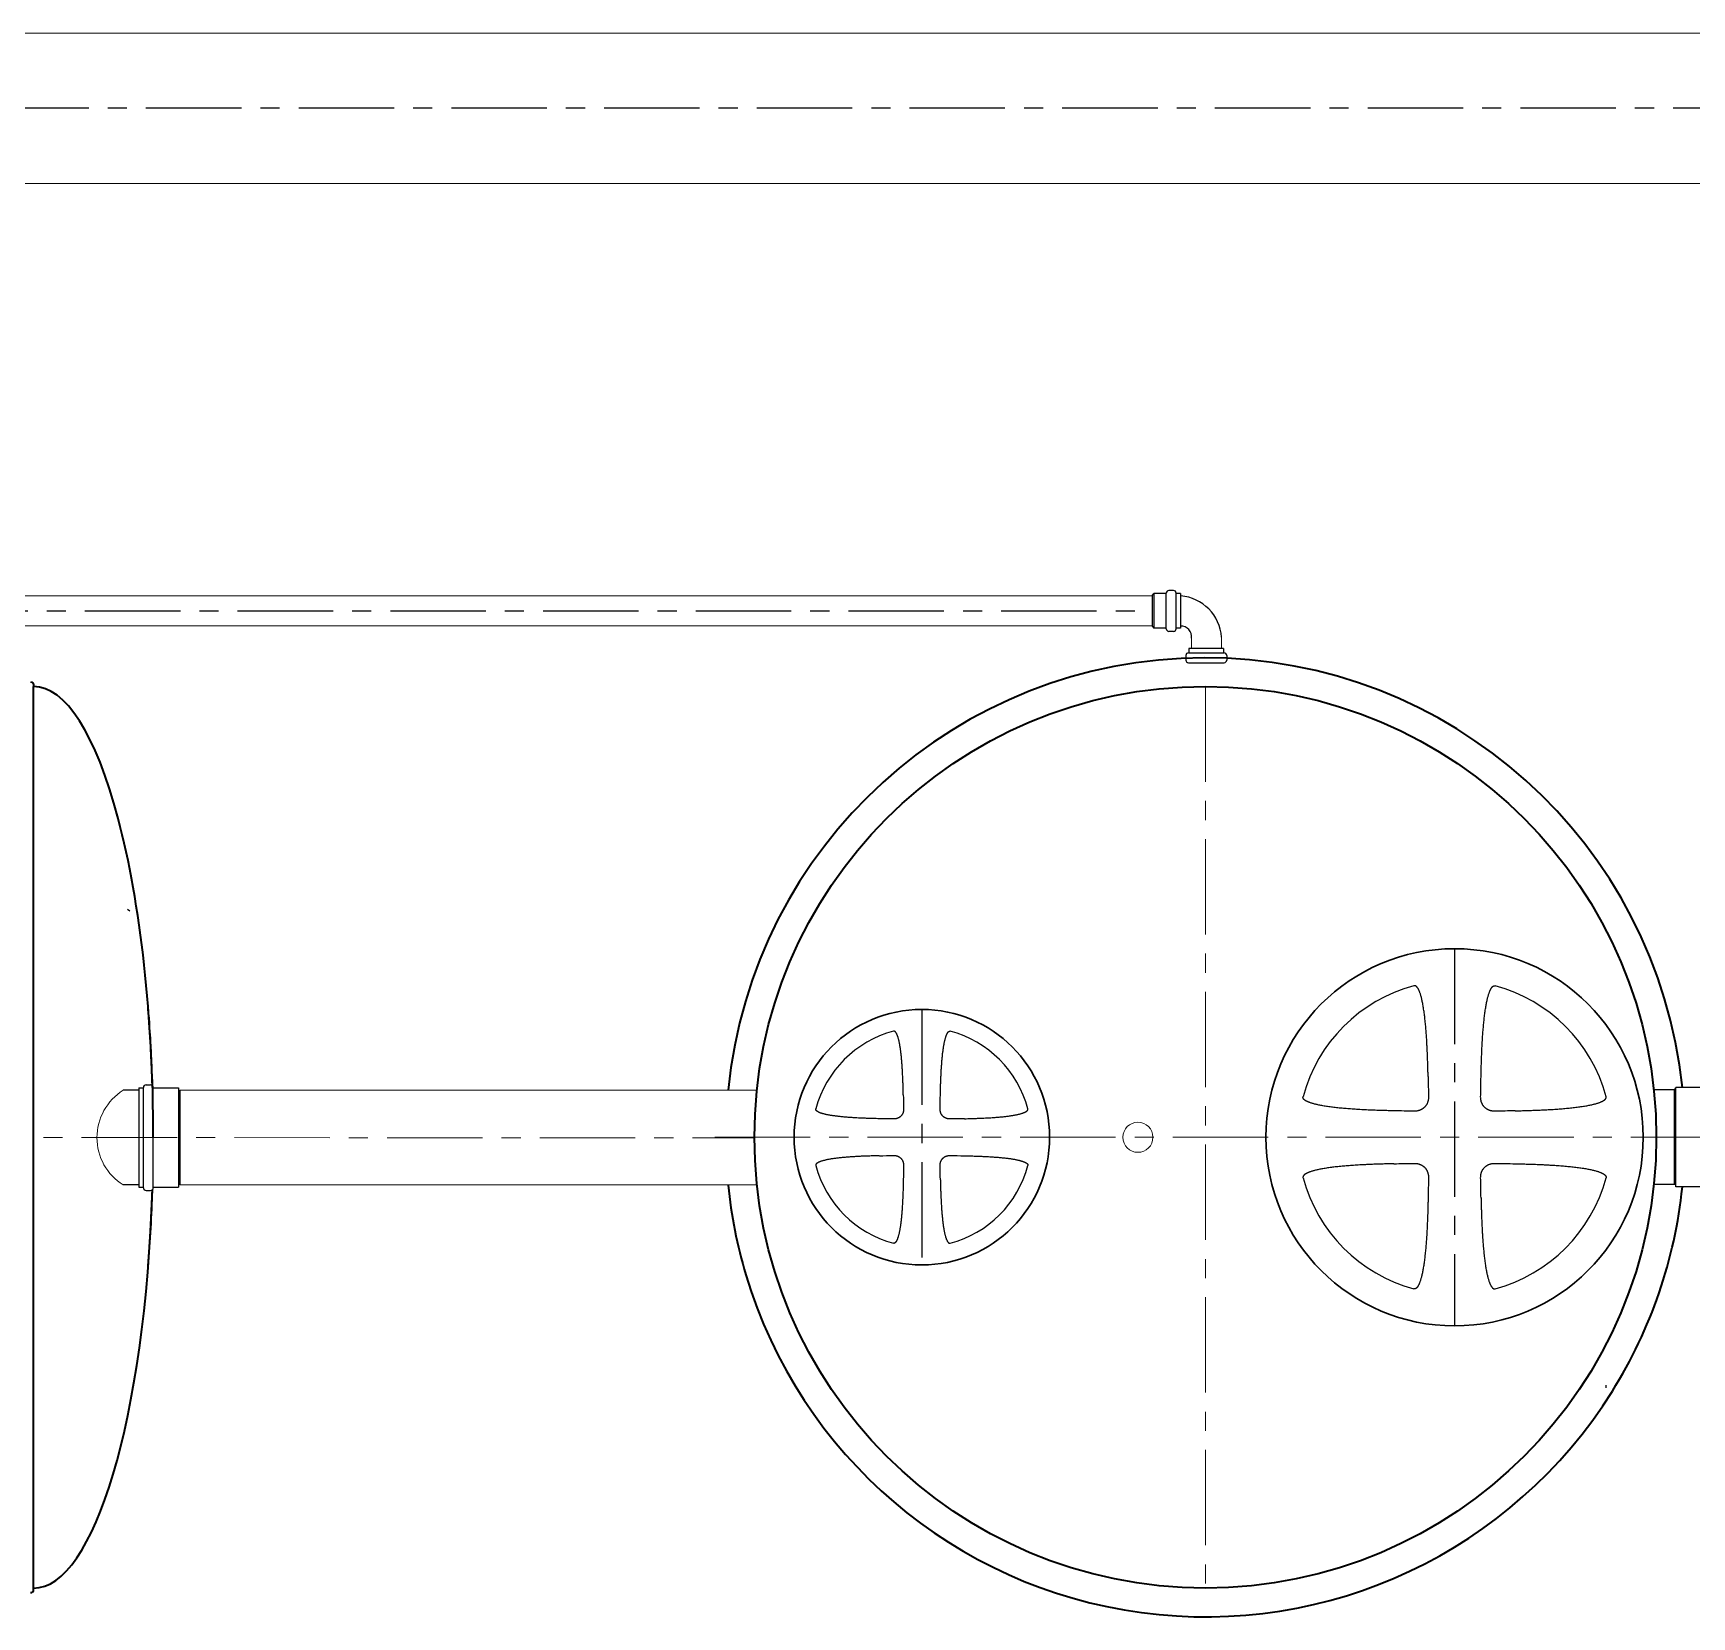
# Model space of a CAD drawing. Header units: millimetres. Extents: x 313506 to 417817, y -39276 to 9875.
# Drawn here: x 336869 to 342386, y -34506 to -29237 of the extents above; entities that cross this region are included whole.
import ezdxf

# ---------------------------------------------------------------- set-up
doc = ezdxf.new("R2010")
doc.units = ezdxf.units.MM
doc.linetypes.add('осевая', pattern=[50.8, 31.75, -6.35, 6.35, -6.35])
doc.layers.add('Mitat', color=1, linetype='Continuous')
doc.layers.add('Системный слой', color=7, linetype='Continuous')

msp = doc.modelspace()

# ---------------------------------------------------------------- linework, layer by layer
at = {"lineweight": 20}
for p, q in [((344466.3, -29236.7), (317848, -29236.7)), ((344466.3, -29736.7), (317848, -29736.7)), ((340591.7, -31109.1), (321297.2, -31109.1)), ((340591.7, -31209.1), (321297.4, -31209.1)), ((340722.1, -31283.5), (340722.1, -31249.2)), ((340722.1, -31283.5), (340722.1, -31249.2)), ((340722.1, -31283.5), (340722.1, -31283.5)), ((340821, -31283.5), (340821, -31283.5)), ((340822.1, -31283.5), (340822.1, -31246.4)), ((340822.1, -31246.4), (340822.1, -31283.5)), ((337356.9, -32754), (339276.3, -32754)), ((337356.9, -33069), (339276.5, -33069))]:
    msp.add_line(p, q, dxfattribs=at)
at = {"color": 1, "linetype": 'осевая', "lineweight": 25, "ltscale": 10}
for p, q in [((345689.5, -29486.7), (316861.9, -29486.7)), ((321292.9, -31159.1), (340591.7, -31159.1)), ((341597.1, -32282.9), (341597.1, -33537.7)), ((339825, -32485.1), (339825, -33335.1))]:
    msp.add_line(p, q, dxfattribs=at)
at = {"color": 7, "lineweight": 25}
for p, q in [((340591.6, -31109.2), (340596.1, -31101.5)), ((340638.2, -31101.5), (340596.1, -31101.5)), ((340638.2, -31218.5), (340638.2, -31099.9)), ((340662.2, -31091.2), (340646.9, -31091.2)), ((340670.9, -31218.5), (340670.9, -31099.9)), ((340685.9, -31101.5), (340670.9, -31101.5)), ((340685.9, -31101.5), (340685.9, -31216.9)), ((340591.6, -31209.2), (340596.1, -31216.9)), ((340638.2, -31216.9), (340596.1, -31216.9)), ((340662.2, -31227.2), (340646.9, -31227.2)), ((340685.9, -31216.9), (340670.9, -31216.9)), ((340828.7, -31283.5), (340713.3, -31283.5)), ((340713.3, -31283.5), (340713.3, -31298.5)), ((340828.7, -31283.5), (340828.7, -31298.5)), ((340703, -31307.2), (340703, -31322.5)), ((340711.7, -31298.5), (340830.3, -31298.5)), ((340711.7, -31331.2), (340830.3, -31331.2)), ((340839, -31307.2), (340839, -31322.5)), ((337190, -32158.1), (337182.9, -32152.7)), ((337220.4, -32754), (337168.2, -32754)), ((337220.4, -32746.3), (337220.4, -33076.7)), ((337220.4, -32746.3), (337235.4, -32746.3)), ((337235.4, -33078.3), (337235.4, -32744.7)), ((337244.1, -32736), (337259.4, -32736)), ((337268.1, -33078.3), (337268.1, -32744.7)), ((337268.1, -32746.3), (337352.4, -32746.3)), ((342329.2, -32752.7), (342263.4, -32752.6)), ((342329.2, -32752.7), (342333.6, -32745)), ((342417.9, -32745), (342333.6, -32745)), ((337220.4, -33069), (337168.2, -33069)), ((337220.4, -33076.7), (337235.4, -33076.7)), ((337244.1, -33087), (337259.4, -33087)), ((337268.1, -33076.7), (337352.4, -33076.7)), ((342333.3, -33067.7), (342263.1, -33067.6)), ((342417.6, -33075.4), (342333.3, -33075.4)), ((342100, -33734.6), (342100.4, -33743.5))]:
    msp.add_line(p, q, dxfattribs=at)
at = {"color": 1, "linetype": 'осевая', "lineweight": 15, "ltscale": 10}
for p, q in [((340768.1, -31410.3), (340768.1, -34410.3)), ((319758, -32909), (339268.1, -32911.8)), ((339135.9, -32910.3), (344268.1, -32910.2))]:
    msp.add_line(p, q, dxfattribs=at)
at = {"lineweight": 35}
for points in [[(336860.1, -31395.4, -0.414214), (336870.1, -31405.4), (336870.1, -31410.4)], [(336860.1, -34425.4, 0.414214), (336870.1, -34415.4), (336870.1, -34410.4)]]:
    msp.add_lwpolyline(points, format="xyb", dxfattribs=at)
msp.add_lwpolyline([(336870.1, -34410.4), (336870.1, -31410.4)], dxfattribs=at)
msp.add_circle((340768.1, -32910.3), 1500, dxfattribs=at)
at = {"lineweight": 20}
msp.add_circle((340543.6, -32910.3), 50, dxfattribs=at)
at = {"color": 7, "lineweight": 25}
for centre, radius, start, end in [((340646.9, -31099.9), 8.7, 90, 180), ((340662.2, -31099.9), 8.7, 0, 90), ((340674.5, -31256.8), 148, 4.0375, 85.5586), ((340646.9, -31218.5), 8.7, 180, 270), ((340662.2, -31218.5), 8.7, 270, 0), ((340685.6, -31245.9), 36.7, 354.7391, 89.6336), ((340711.7, -31307.2), 8.7, 90, 180), ((340711.7, -31322.5), 8.7, 180, 270), ((340830.3, -31307.2), 8.7, 0, 90), ((340830.3, -31322.5), 8.7, 270, 0), ((337244.1, -32744.7), 8.7, 90, 180), ((337259.4, -32744.7), 8.7, 0, 90), ((337244.1, -33078.3), 8.7, 180, 270), ((337259.4, -33078.3), 8.7, 270, 0)]:
    msp.add_arc(centre, radius, start, end, dxfattribs=at)
at = {"lineweight": 35}
for centre, start, end in [((340768.1, -32910.4), 5.9499, 174.3768), ((340768.1, -32910.4), 185.7073, 196.6529), ((340768.1, -32910.3), 328.0556, 354.0597), ((340768.1, -32910.4), 196.6529, 328.0556)]:
    msp.add_arc(centre, 1595.5, start, end, dxfattribs=at)
at = {"lineweight": 20}
msp.add_arc((337266.7, -32911.5), 185.8, 122.0186, 237.9814, dxfattribs=at)
at = {"lineweight": 35}
for start_param, end_param in [(4.711612, 6.283185), (4.827214, 5.001513), (3.141593, 4.595952), (4.423265, 4.595952)]:
    msp.add_ellipse((336870.1, -32910.4), major_axis=(0, 1500), ratio=0.265375, start_param=start_param, end_param=end_param, dxfattribs=at)
at = {"layer": 'Mitat', "color": 7, "lineweight": 25}
for p, q in [((340591.6, -31109.2), (340591.6, -31209.2)), ((340596.1, -31101.5), (340596.1, -31216.9)), ((337352.4, -32746.3), (337352.4, -33076.7)), ((337356.9, -32754), (337356.9, -33069)), ((342328.9, -33067.7), (342329.2, -32752.7)), ((342333.3, -33075.4), (342333.6, -32745))]:
    msp.add_line(p, q, dxfattribs=at)
at = {"layer": 'Системный слой', "color": 7, "lineweight": 30}
for centre, radius in [((341597.1, -32910.3), 627.4), ((339825, -32910.1), 425)]:
    msp.add_circle(centre, radius, dxfattribs=at)
at = {"layer": 'Системный слой', "color": 7, "lineweight": 25}
for centre, radius, start, end in [((341597.1, -32910.3), 521.8, 104.9943, 165.0057), ((341597.1, -32910.3), 521.8, 14.9943, 75.0057), ((339825, -32910.1), 365.3, 104.9943, 165.0057), ((339825, -32910.1), 365.3, 14.9943, 75.0057), ((339825, -32910.1), 365.3, 194.9943, 255.0057), ((339825, -32910.1), 365.3, 284.9943, 345.0057), ((341597.1, -32910.3), 521.8, 194.9943, 255.0057), ((341597.1, -32910.3), 521.8, 284.9943, 345.0057)]:
    msp.add_arc(centre, radius, start, end, dxfattribs=at)
at = {"layer": 'Системный слой', "color": 7, "lineweight": 25, "extrusion": (0, 0, -1)}
for centre, major_axis, start_param, end_param in [((340421.2, -32910.3), (0, -3187), -1.634239, -1.612784), ((342772.9, -32910.3), (0, 3187), -1.528808, -1.507354), ((339001.8, -32910.1), (0, -2230.9), -1.634239, -1.612784), ((340648.1, -32910.1), (0, 2230.9), -1.528808, -1.507354), ((341597.1, -31734.4), (-3187, 0), -1.528808, -1.507354), ((341597.1, -31734.4), (-3187, 0), -1.634239, -1.612784), ((339825, -32087), (-2230.9, 0), -1.528808, -1.507354), ((339825, -32087), (-2230.9, 0), -1.634239, -1.612784), ((339825, -33733.2), (2230.9, 0), -1.634239, -1.612784), ((339825, -33733.2), (2230.9, 0), -1.528808, -1.507354), ((339001.8, -32910.1), (0, -2230.9), -1.528808, -1.507354), ((340648.1, -32910.1), (0, 2230.9), -1.634239, -1.612784), ((341597.1, -34086.1), (3187, 0), -1.634239, -1.612784), ((340421.2, -32910.3), (0, -3187), -1.528808, -1.507354), ((342772.9, -32910.3), (0, 3187), -1.634239, -1.612784), ((341597.1, -34086.1), (3187, 0), -1.528808, -1.507354)]:
    msp.add_ellipse(centre, major_axis=major_axis, ratio=0.34202, start_param=start_param, end_param=end_param, dxfattribs=at)
at = {"layer": 'Системный слой', "color": 7, "lineweight": 25}
for points, knots in [([(341509, -32708.2), (341508.9, -32702.8), (341508.7, -32691.9), (341508.2, -32675.3), (341507.8, -32661.2), (341507.4, -32649.6), (341507.1, -32640.7), (341506.6, -32630.6), (341506.1, -32619.2), (341505.5, -32606.7), (341504.9, -32595), (341504.3, -32584.3), (341503.6, -32574.5), (341503, -32564.8), (341502.2, -32555.1), (341501.4, -32545.5), (341500.6, -32536), (341499.7, -32526.8), (341498.7, -32517.7), (341497.7, -32508.9), (341496.7, -32500.4), (341495.5, -32492), (341494.3, -32484), (341493.1, -32476.3), (341491.8, -32469.1), (341490.5, -32462.3), (341489.2, -32456), (341487.9, -32450.1), (341486.6, -32444.9), (341485.3, -32440), (341484, -32435.5), (341482.6, -32431.5), (341481.4, -32427.9), (341480.2, -32424.8), (341479, -32422.1), (341477.9, -32419.8), (341477, -32417.8), (341476, -32416.1), (341475.2, -32414.7), (341474.3, -32413.4), (341473.6, -32412.3), (341472.9, -32411.4), (341472.3, -32410.7), (341471.7, -32410.1), (341471.3, -32409.6), (341470.8, -32409.1), (341470.4, -32408.8), (341470, -32408.4), (341469.6, -32408.1), (341469.3, -32407.9), (341469, -32407.6), (341468.6, -32407.4), (341468.2, -32407.2), (341467.8, -32406.9), (341467.3, -32406.7), (341466.8, -32406.5), (341466.3, -32406.3), (341465.5, -32406.1), (341464.7, -32406), (341463.9, -32405.9), (341463.2, -32406), (341462.6, -32406.1), (341462.2, -32406.2), (341462.1, -32406.2)], [0, 0, 0, 0, 3.294372, 6.658592, 10.121593, 11.902894, 13.727108, 15.565806, 18.089199, 20.650882, 23.250738, 25.227925, 27.214477, 29.207845, 31.198516, 33.161939, 35.100749, 36.992852, 38.86301, 40.668913, 42.43271, 44.134312, 45.815956, 47.40632, 48.925529, 50.321905, 51.666806, 52.875385, 53.998684, 55.003566, 55.973887, 56.834853, 57.620252, 58.285215, 58.906539, 59.421027, 59.873097, 60.246259, 60.602155, 60.908041, 61.180307, 61.401463, 61.604048, 61.767517, 61.910185, 62.028901, 62.14479, 62.250718, 62.349589, 62.437156, 62.520317, 62.600986, 62.683377, 62.794474, 62.904935, 63.013803, 63.122506, 63.271682, 63.45784, 63.633238, 63.754366, 63.934896, 64, 64, 64, 64]), ([(341685.1, -32708.2), (341685.2, -32702.8), (341685.5, -32691.9), (341685.9, -32675.3), (341686.4, -32661.1), (341686.8, -32649.5), (341687.1, -32640.6), (341687.5, -32631.4), (341687.9, -32622.2), (341688.3, -32612.8), (341688.8, -32603.2), (341689.3, -32593.6), (341689.9, -32583.9), (341690.5, -32574.1), (341691.2, -32564.3), (341692, -32554.6), (341692.8, -32544.9), (341693.6, -32535.5), (341694.5, -32526.2), (341695.5, -32517.1), (341696.5, -32508.3), (341697.6, -32499.8), (341698.7, -32491.4), (341699.9, -32483.4), (341701.1, -32475.7), (341702.4, -32468.5), (341703.7, -32461.7), (341705, -32455.4), (341706.4, -32449.6), (341707.7, -32444.4), (341709, -32439.5), (341710.3, -32435.1), (341711.6, -32431.1), (341712.9, -32427.6), (341714.1, -32424.5), (341715.2, -32421.9), (341716.3, -32419.6), (341717.3, -32417.7), (341718.2, -32416), (341719, -32414.6), (341719.8, -32413.4), (341720.6, -32412.3), (341721.2, -32411.4), (341721.9, -32410.7), (341722.4, -32410.1), (341722.9, -32409.6), (341723.3, -32409.1), (341723.7, -32408.8), (341724.1, -32408.4), (341724.5, -32408.1), (341724.8, -32407.9), (341725.2, -32407.6), (341725.5, -32407.4), (341725.9, -32407.2), (341726.3, -32406.9), (341726.8, -32406.7), (341727.3, -32406.5), (341727.9, -32406.3), (341728.6, -32406.1), (341729.4, -32406), (341730.2, -32405.9), (341731, -32406), (341731.6, -32406.1), (341732, -32406.2), (341732.1, -32406.2)], [0, 0, 0, 0, 3.346522, 6.766848, 10.291529, 12.10647, 13.966728, 15.842272, 17.760329, 19.705723, 21.690551, 23.687495, 25.705597, 27.732688, 29.765616, 31.795276, 33.795524, 35.769581, 37.694349, 39.596139, 41.431301, 43.222957, 44.950628, 46.657893, 48.27186, 49.813093, 51.228677, 52.591625, 53.814671, 54.950111, 55.963708, 56.941681, 57.807329, 58.595452, 59.260387, 59.880783, 60.393124, 60.842571, 61.213062, 61.566815, 61.871519, 62.143339, 62.364996, 62.568381, 62.733225, 62.877534, 62.998106, 63.115804, 63.223386, 63.323799, 63.412733, 63.497193, 63.579124, 63.662803, 63.775637, 63.887825, 63.998395, 64.108796, 64.260302, 64.449369, 64.627508, 64.750528, 64.933879, 65, 65, 65, 65]), ([(339763.3, -32768.7), (339763.3, -32764.9), (339763.1, -32757.3), (339762.8, -32745.6), (339762.5, -32735.8), (339762.2, -32727.7), (339761.9, -32721.4), (339761.7, -32714.3), (339761.3, -32706.4), (339760.9, -32697.6), (339760.4, -32689.4), (339760, -32681.9), (339759.5, -32675.1), (339759.1, -32668.3), (339758.6, -32661.5), (339758, -32654.8), (339757.4, -32648.2), (339756.8, -32641.7), (339756.1, -32635.3), (339755.4, -32629.2), (339754.7, -32623.2), (339753.9, -32617.4), (339753, -32611.7), (339752.2, -32606.3), (339751.3, -32601.3), (339750.4, -32596.5), (339749.5, -32592.1), (339748.5, -32588), (339747.6, -32584.3), (339746.7, -32580.9), (339745.8, -32577.8), (339744.8, -32575), (339744, -32572.5), (339743.1, -32570.3), (339742.3, -32568.4), (339741.6, -32566.8), (339740.9, -32565.4), (339740.2, -32564.2), (339739.6, -32563.2), (339739, -32562.3), (339738.5, -32561.6), (339738, -32560.9), (339737.6, -32560.4), (339737.2, -32560), (339736.9, -32559.6), (339736.6, -32559.3), (339736.3, -32559.1), (339736, -32558.8), (339735.8, -32558.6), (339735.5, -32558.4), (339735.3, -32558.3), (339735, -32558.1), (339734.8, -32558), (339734.5, -32557.8), (339734.1, -32557.6), (339733.8, -32557.5), (339733.4, -32557.3), (339732.9, -32557.2), (339732.3, -32557.1), (339731.8, -32557.1), (339731.2, -32557.1), (339730.8, -32557.2), (339730.5, -32557.3), (339730.4, -32557.3)], [0, 0, 0, 0, 3.294372, 6.658592, 10.121593, 11.902894, 13.727108, 15.565806, 18.089199, 20.650882, 23.250738, 25.227925, 27.214477, 29.207845, 31.198516, 33.161939, 35.100749, 36.992852, 38.86301, 40.668913, 42.43271, 44.134312, 45.815956, 47.40632, 48.925529, 50.321905, 51.666806, 52.875385, 53.998684, 55.003566, 55.973887, 56.834853, 57.620252, 58.285215, 58.906539, 59.421027, 59.873097, 60.246259, 60.602155, 60.908041, 61.180307, 61.401463, 61.604048, 61.767517, 61.910185, 62.028901, 62.14479, 62.250718, 62.349589, 62.437156, 62.520317, 62.600986, 62.683377, 62.794474, 62.904935, 63.013803, 63.122506, 63.271682, 63.45784, 63.633238, 63.754366, 63.934896, 64, 64, 64, 64]), ([(339886.6, -32768.7), (339886.6, -32764.9), (339886.8, -32757.3), (339887.1, -32745.6), (339887.4, -32735.7), (339887.7, -32727.6), (339888, -32721.3), (339888.2, -32714.9), (339888.5, -32708.5), (339888.8, -32701.9), (339889.2, -32695.2), (339889.5, -32688.4), (339889.9, -32681.6), (339890.4, -32674.8), (339890.9, -32667.9), (339891.4, -32661.1), (339891.9, -32654.4), (339892.5, -32647.8), (339893.2, -32641.3), (339893.8, -32634.9), (339894.5, -32628.7), (339895.3, -32622.8), (339896.1, -32616.9), (339896.9, -32611.3), (339897.8, -32605.9), (339898.7, -32600.9), (339899.6, -32596.1), (339900.5, -32591.7), (339901.5, -32587.7), (339902.4, -32584), (339903.3, -32580.6), (339904.2, -32577.5), (339905.1, -32574.7), (339906, -32572.2), (339906.9, -32570.1), (339907.7, -32568.2), (339908.4, -32566.6), (339909.1, -32565.3), (339909.7, -32564.1), (339910.3, -32563.2), (339910.9, -32562.3), (339911.4, -32561.5), (339911.9, -32560.9), (339912.3, -32560.4), (339912.7, -32560), (339913, -32559.6), (339913.3, -32559.3), (339913.6, -32559.1), (339913.9, -32558.8), (339914.1, -32558.6), (339914.4, -32558.4), (339914.6, -32558.3), (339914.9, -32558.1), (339915.1, -32558), (339915.4, -32557.8), (339915.8, -32557.6), (339916.1, -32557.5), (339916.5, -32557.3), (339917, -32557.2), (339917.6, -32557.1), (339918.1, -32557.1), (339918.7, -32557.1), (339919.1, -32557.2), (339919.4, -32557.3), (339919.5, -32557.3)], [0, 0, 0, 0, 3.346522, 6.766848, 10.291529, 12.10647, 13.966728, 15.842272, 17.760329, 19.705723, 21.690551, 23.687495, 25.705597, 27.732688, 29.765616, 31.795276, 33.795524, 35.769581, 37.694349, 39.596139, 41.431301, 43.222957, 44.950628, 46.657893, 48.27186, 49.813093, 51.228677, 52.591625, 53.814671, 54.950111, 55.963708, 56.941681, 57.807329, 58.595452, 59.260387, 59.880783, 60.393124, 60.842571, 61.213062, 61.566815, 61.871519, 62.143339, 62.364996, 62.568381, 62.733225, 62.877534, 62.998106, 63.115804, 63.223386, 63.323799, 63.412733, 63.497193, 63.579124, 63.662803, 63.775637, 63.887825, 63.998395, 64.108796, 64.260302, 64.449369, 64.627508, 64.750528, 64.933879, 65, 65, 65, 65]), ([(339683.5, -32848.5), (339679.9, -32848.4), (339672.7, -32848.3), (339663.5, -32848), (339654.9, -32847.8), (339645.7, -32847.5), (339633.7, -32847), (339620.9, -32846.5), (339609.8, -32845.9), (339600.8, -32845.4), (339593.4, -32845), (339586.4, -32844.5), (339579.6, -32844), (339572.9, -32843.5), (339566.3, -32842.9), (339559.8, -32842.3), (339553.4, -32841.6), (339547.1, -32841), (339541, -32840.2), (339535.1, -32839.5), (339529.4, -32838.6), (339523.8, -32837.8), (339518.6, -32836.9), (339513.7, -32836), (339509.1, -32835.1), (339504.8, -32834.2), (339501, -32833.2), (339497.4, -32832.3), (339494.1, -32831.4), (339491.1, -32830.5), (339488.4, -32829.6), (339486.1, -32828.7), (339484.1, -32827.9), (339482.3, -32827.1), (339480.8, -32826.4), (339479.6, -32825.7), (339478.5, -32825.1), (339477.5, -32824.5), (339476.7, -32823.9), (339476, -32823.4), (339475.4, -32823), (339475, -32822.6), (339474.6, -32822.2), (339474.3, -32821.9), (339474, -32821.6), (339473.7, -32821.3), (339473.5, -32821), (339473.3, -32820.8), (339473.1, -32820.5), (339473, -32820.3), (339472.8, -32820), (339472.6, -32819.7), (339472.4, -32819.3), (339472.3, -32819), (339472.2, -32818.6), (339472, -32818.1), (339471.9, -32817.5), (339471.9, -32816.9), (339471.9, -32816.4), (339472, -32816), (339472.1, -32815.7), (339472.1, -32815.6)], [0, 0, 0, 0, 3.02765, 6.130095, 7.711356, 10.295721, 13.929306, 17.852185, 21.075848, 23.356556, 25.454567, 27.369743, 29.28457, 31.181263, 33.060102, 34.903414, 36.729231, 38.501691, 40.238572, 41.921872, 43.587415, 45.168284, 46.682445, 48.08064, 49.429669, 50.648002, 51.78422, 52.805921, 53.793743, 54.673452, 55.478237, 56.163293, 56.80467, 57.338103, 57.808296, 58.197357, 58.567882, 58.885925, 59.167818, 59.395948, 59.604956, 59.772794, 59.91893, 60.040332, 60.158922, 60.267663, 60.369344, 60.459616, 60.545402, 60.628157, 60.712316, 60.824376, 60.935003, 61.043224, 61.149462, 61.294441, 61.474783, 61.6447, 61.762042, 61.936931, 62, 62, 62, 62]), ([(339764.2, -32816.5), (339764.2, -32817.1), (339764.2, -32818.2), (339764.1, -32820), (339763.9, -32821.7), (339763.6, -32823.5), (339763.3, -32825.2), (339762.8, -32827), (339762.3, -32828.6), (339761.6, -32830.3), (339760.9, -32831.9), (339760.1, -32833.4), (339759.3, -32834.8), (339758.3, -32836.2), (339757.4, -32837.5), (339756.3, -32838.7), (339755.3, -32839.9), (339754.3, -32840.9), (339753.2, -32841.8), (339752, -32842.8), (339750.9, -32843.6), (339749.6, -32844.4), (339748.5, -32845.1), (339747.2, -32845.8), (339745.7, -32846.5), (339744, -32847.2), (339742.2, -32847.9), (339740.6, -32848.3), (339739, -32848.7), (339737.2, -32849), (339735.2, -32849.2), (339733.2, -32849.4), (339731.9, -32849.4), (339731.3, -32849.4)], [0, 0, 0, 0, 1.160827, 2.293622, 3.43563, 4.588756, 5.746246, 6.905348, 8.060469, 9.206891, 10.341224, 11.457239, 12.554235, 13.633163, 14.697615, 15.730559, 16.730575, 17.684561, 18.604883, 19.490061, 20.578623, 21.459916, 22.381037, 23.113319, 24.320591, 25.627437, 26.832376, 28.012841, 28.720001, 30.061886, 31.592299, 32.799071, 34, 34, 34, 34]), ([(339918.6, -32849.4), (339918, -32849.4), (339916.8, -32849.4), (339915.1, -32849.3), (339913.3, -32849.1), (339911.6, -32848.8), (339909.8, -32848.4), (339908.1, -32848), (339906.4, -32847.4), (339904.8, -32846.8), (339903.2, -32846.1), (339901.7, -32845.3), (339900.2, -32844.4), (339898.9, -32843.5), (339897.6, -32842.5), (339896.3, -32841.5), (339895.2, -32840.5), (339894.2, -32839.4), (339893.2, -32838.4), (339892.3, -32837.2), (339891.5, -32836), (339890.6, -32834.8), (339890, -32833.7), (339889.3, -32832.4), (339888.6, -32830.9), (339887.8, -32829.1), (339887.2, -32827.3), (339886.8, -32825.8), (339886.4, -32824.2), (339886.1, -32822.4), (339885.8, -32820.3), (339885.7, -32818.3), (339885.7, -32817.1), (339885.7, -32816.5)], [0, 0, 0, 0, 1.160827, 2.293622, 3.43563, 4.588756, 5.746246, 6.905348, 8.060469, 9.206891, 10.341224, 11.457239, 12.554235, 13.633163, 14.697615, 15.730559, 16.730575, 17.684561, 18.604883, 19.490061, 20.578623, 21.459916, 22.381037, 23.113319, 24.320591, 25.627437, 26.832376, 28.012841, 28.720001, 30.061886, 31.592299, 32.799071, 34, 34, 34, 34]), ([(339966.4, -32848.5), (339970.1, -32848.4), (339977.5, -32848.3), (339986.8, -32848), (339995.6, -32847.7), (340005.1, -32847.4), (340017.3, -32847), (340030.2, -32846.4), (340041.6, -32845.8), (340050.6, -32845.3), (340058.1, -32844.8), (340065.2, -32844.4), (340072, -32843.9), (340078.7, -32843.3), (340085.3, -32842.7), (340091.9, -32842.1), (340098.2, -32841.5), (340104.5, -32840.8), (340110.5, -32840), (340116.4, -32839.2), (340122.1, -32838.4), (340127.6, -32837.5), (340132.8, -32836.6), (340137.7, -32835.7), (340142.2, -32834.8), (340146.3, -32833.9), (340150.1, -32832.9), (340153.6, -32832), (340156.8, -32831.1), (340159.8, -32830.1), (340162.3, -32829.3), (340164.6, -32828.4), (340166.5, -32827.6), (340168.2, -32826.8), (340169.6, -32826.1), (340170.8, -32825.4), (340171.8, -32824.8), (340172.7, -32824.2), (340173.5, -32823.7), (340174.1, -32823.2), (340174.7, -32822.8), (340175.1, -32822.4), (340175.4, -32822.1), (340175.7, -32821.8), (340176, -32821.5), (340176.2, -32821.2), (340176.5, -32820.9), (340176.6, -32820.7), (340176.8, -32820.5), (340177, -32820.2), (340177.1, -32820), (340177.3, -32819.6), (340177.5, -32819.3), (340177.6, -32819), (340177.7, -32818.6), (340177.9, -32818.1), (340178, -32817.5), (340178, -32816.9), (340178, -32816.4), (340177.9, -32816), (340177.8, -32815.7), (340177.8, -32815.6)], [0, 0, 0, 0, 3.098261, 6.270257, 7.885874, 10.522158, 14.222088, 18.211189, 21.48322, 23.791405, 25.91056, 27.83924, 29.766287, 31.670808, 33.554374, 35.397495, 37.221269, 38.987539, 40.715871, 42.387727, 44.041242, 45.608249, 47.107289, 48.488328, 49.8195, 51.017864, 52.132795, 53.131323, 54.095468, 54.950922, 55.731334, 56.392139, 57.009565, 57.520478, 57.969136, 58.338887, 58.691133, 58.993238, 59.261551, 59.478662, 59.677208, 59.836711, 59.975492, 60.090496, 60.202763, 60.305383, 60.401166, 60.485997, 60.56656, 60.644707, 60.724522, 60.832147, 60.939155, 61.044621, 61.149928, 61.294442, 61.474783, 61.6447, 61.762042, 61.936931, 62, 62, 62, 62]), ([(341395, -32822.3), (341389.9, -32822.1), (341379.5, -32821.9), (341366.4, -32821.6), (341354.1, -32821.2), (341340.9, -32820.8), (341323.8, -32820.1), (341305.6, -32819.4), (341289.7, -32818.6), (341276.8, -32817.8), (341266.2, -32817.2), (341256.2, -32816.5), (341246.6, -32815.8), (341237, -32815), (341227.6, -32814.2), (341218.2, -32813.4), (341209.1, -32812.4), (341200.2, -32811.5), (341191.5, -32810.4), (341183, -32809.3), (341174.8, -32808.2), (341166.9, -32806.9), (341159.4, -32805.7), (341152.4, -32804.4), (341145.8, -32803.1), (341139.8, -32801.8), (341134.2, -32800.5), (341129.1, -32799.1), (341124.4, -32797.8), (341120.1, -32796.5), (341116.3, -32795.2), (341113, -32793.9), (341110.1, -32792.8), (341107.6, -32791.6), (341105.5, -32790.6), (341103.6, -32789.7), (341102.1, -32788.8), (341100.7, -32787.9), (341099.5, -32787.1), (341098.6, -32786.4), (341097.8, -32785.8), (341097.1, -32785.2), (341096.6, -32784.7), (341096.1, -32784.2), (341095.7, -32783.8), (341095.3, -32783.4), (341095, -32783), (341094.7, -32782.6), (341094.5, -32782.3), (341094.2, -32781.9), (341094, -32781.5), (341093.7, -32781.1), (341093.5, -32780.6), (341093.3, -32780), (341093.1, -32779.5), (341092.9, -32778.8), (341092.8, -32777.9), (341092.7, -32777.2), (341092.8, -32776.4), (341092.9, -32775.8), (341093, -32775.4), (341093, -32775.3)], [0, 0, 0, 0, 3.02765, 6.130095, 7.711356, 10.295721, 13.929306, 17.852185, 21.075848, 23.356556, 25.454567, 27.369743, 29.28457, 31.181263, 33.060102, 34.903414, 36.729231, 38.501691, 40.238572, 41.921872, 43.587415, 45.168284, 46.682445, 48.08064, 49.429669, 50.648002, 51.78422, 52.805921, 53.793743, 54.673452, 55.478237, 56.163293, 56.80467, 57.338103, 57.808296, 58.197357, 58.567882, 58.885925, 59.167818, 59.395948, 59.604956, 59.772794, 59.91893, 60.040332, 60.158922, 60.267663, 60.369344, 60.459616, 60.545402, 60.628157, 60.712316, 60.824376, 60.935003, 61.043224, 61.149462, 61.294441, 61.474783, 61.6447, 61.762042, 61.936931, 62, 62, 62, 62]), ([(341510.3, -32776.5), (341510.3, -32777.4), (341510.3, -32779), (341510.1, -32781.5), (341509.9, -32784), (341509.5, -32786.5), (341508.9, -32789), (341508.3, -32791.5), (341507.5, -32793.9), (341506.6, -32796.2), (341505.6, -32798.5), (341504.4, -32800.7), (341503.2, -32802.7), (341501.9, -32804.7), (341500.5, -32806.6), (341499.1, -32808.3), (341497.6, -32809.9), (341496.1, -32811.4), (341494.6, -32812.7), (341492.9, -32814.1), (341491.2, -32815.3), (341489.5, -32816.4), (341487.9, -32817.4), (341486, -32818.4), (341483.9, -32819.4), (341481.4, -32820.5), (341478.8, -32821.3), (341476.6, -32821.9), (341474.3, -32822.5), (341471.8, -32823), (341468.8, -32823.3), (341465.9, -32823.5), (341464.2, -32823.5), (341463.3, -32823.5)], [0, 0, 0, 0, 1.160827, 2.293622, 3.43563, 4.588756, 5.746246, 6.905348, 8.060469, 9.206891, 10.341224, 11.457239, 12.554235, 13.633163, 14.697615, 15.730559, 16.730575, 17.684561, 18.604883, 19.490061, 20.578623, 21.459916, 22.381037, 23.113319, 24.320591, 25.627437, 26.832376, 28.012841, 28.720001, 30.061886, 31.592299, 32.799071, 34, 34, 34, 34]), ([(341730.8, -32823.5), (341730, -32823.5), (341728.3, -32823.5), (341725.8, -32823.3), (341723.3, -32823.1), (341720.8, -32822.7), (341718.3, -32822.2), (341715.9, -32821.5), (341713.5, -32820.7), (341711.1, -32819.8), (341708.9, -32818.8), (341706.7, -32817.7), (341704.6, -32816.4), (341702.7, -32815.1), (341700.8, -32813.7), (341699.1, -32812.3), (341697.4, -32810.8), (341696, -32809.3), (341694.6, -32807.8), (341693.3, -32806.1), (341692.1, -32804.4), (341690.9, -32802.7), (341690, -32801.1), (341689, -32799.2), (341687.9, -32797.1), (341686.9, -32794.6), (341686, -32792), (341685.4, -32789.9), (341684.9, -32787.6), (341684.4, -32785), (341684, -32782), (341683.9, -32779.1), (341683.8, -32777.4), (341683.9, -32776.5)], [0, 0, 0, 0, 1.160827, 2.293622, 3.43563, 4.588756, 5.746246, 6.905348, 8.060469, 9.206891, 10.341224, 11.457239, 12.554235, 13.633163, 14.697615, 15.730559, 16.730575, 17.684561, 18.604883, 19.490061, 20.578623, 21.459916, 22.381037, 23.113319, 24.320591, 25.627437, 26.832376, 28.012841, 28.720001, 30.061886, 31.592299, 32.799071, 34, 34, 34, 34]), ([(341799.1, -32822.3), (341804.4, -32822.1), (341815, -32821.9), (341828.3, -32821.5), (341840.9, -32821.2), (341854.4, -32820.7), (341871.8, -32820.1), (341890.3, -32819.3), (341906.5, -32818.4), (341919.5, -32817.7), (341930.2, -32817), (341940.3, -32816.3), (341950, -32815.6), (341959.6, -32814.8), (341969.1, -32814), (341978.4, -32813.1), (341987.5, -32812.2), (341996.4, -32811.2), (342005, -32810.1), (342013.5, -32809), (342021.6, -32807.8), (342029.5, -32806.6), (342036.8, -32805.3), (342043.8, -32804), (342050.2, -32802.7), (342056.2, -32801.4), (342061.6, -32800), (342066.6, -32798.7), (342071.2, -32797.4), (342075.4, -32796), (342079, -32794.8), (342082.2, -32793.5), (342085, -32792.4), (342087.4, -32791.3), (342089.4, -32790.3), (342091.1, -32789.3), (342092.6, -32788.4), (342093.9, -32787.6), (342095, -32786.8), (342095.9, -32786.1), (342096.6, -32785.5), (342097.3, -32785), (342097.8, -32784.5), (342098.2, -32784), (342098.6, -32783.6), (342098.9, -32783.2), (342099.2, -32782.9), (342099.5, -32782.5), (342099.7, -32782.2), (342099.9, -32781.8), (342100.2, -32781.5), (342100.4, -32781), (342100.7, -32780.5), (342100.9, -32780), (342101.1, -32779.5), (342101.3, -32778.8), (342101.4, -32777.9), (342101.4, -32777.2), (342101.4, -32776.4), (342101.3, -32775.8), (342101.2, -32775.4), (342101.1, -32775.3)], [0, 0, 0, 0, 3.098261, 6.270257, 7.885874, 10.522158, 14.222088, 18.211189, 21.48322, 23.791405, 25.91056, 27.83924, 29.766287, 31.670808, 33.554374, 35.397495, 37.221269, 38.987539, 40.715871, 42.387727, 44.041242, 45.608249, 47.107289, 48.488328, 49.8195, 51.017864, 52.132795, 53.131323, 54.095468, 54.950922, 55.731334, 56.392139, 57.009565, 57.520478, 57.969136, 58.338887, 58.691133, 58.993238, 59.261551, 59.478662, 59.677208, 59.836711, 59.975492, 60.090496, 60.202763, 60.305383, 60.401166, 60.485997, 60.56656, 60.644707, 60.724522, 60.832147, 60.939155, 61.044621, 61.149928, 61.294442, 61.474783, 61.6447, 61.762042, 61.936931, 62, 62, 62, 62]), ([(339683.5, -32971.7), (339679.9, -32971.8), (339672.7, -32972), (339663.5, -32972.2), (339654.9, -32972.5), (339645.7, -32972.8), (339633.7, -32973.2), (339620.9, -32973.8), (339609.8, -32974.3), (339600.8, -32974.8), (339593.4, -32975.3), (339586.4, -32975.8), (339579.6, -32976.3), (339572.9, -32976.8), (339566.3, -32977.4), (339559.8, -32978), (339553.4, -32978.6), (339547.1, -32979.3), (339541, -32980), (339535.1, -32980.8), (339529.4, -32981.6), (339523.8, -32982.5), (339518.6, -32983.3), (339513.7, -32984.2), (339509.1, -32985.2), (339504.8, -32986.1), (339501, -32987), (339497.4, -32987.9), (339494.1, -32988.9), (339491.1, -32989.8), (339488.4, -32990.7), (339486.1, -32991.6), (339484.1, -32992.4), (339482.3, -32993.2), (339480.8, -32993.9), (339479.6, -32994.6), (339478.5, -32995.2), (339477.5, -32995.8), (339476.7, -32996.4), (339476, -32996.9), (339475.4, -32997.3), (339475, -32997.7), (339474.6, -32998.1), (339474.3, -32998.4), (339474, -32998.7), (339473.7, -32999), (339473.5, -32999.2), (339473.3, -32999.5), (339473.1, -32999.7), (339473, -33000), (339472.8, -33000.3), (339472.6, -33000.6), (339472.4, -33000.9), (339472.3, -33001.3), (339472.2, -33001.7), (339472, -33002.2), (339471.9, -33002.8), (339471.9, -33003.3), (339471.9, -33003.9), (339472, -33004.3), (339472.1, -33004.6), (339472.1, -33004.6)], [0, 0, 0, 0, 3.02765, 6.130095, 7.711356, 10.295721, 13.929306, 17.852185, 21.075848, 23.356556, 25.454567, 27.369743, 29.28457, 31.181263, 33.060102, 34.903414, 36.729231, 38.501691, 40.238572, 41.921872, 43.587415, 45.168284, 46.682445, 48.08064, 49.429669, 50.648002, 51.78422, 52.805921, 53.793743, 54.673452, 55.478237, 56.163293, 56.80467, 57.338103, 57.808296, 58.197357, 58.567882, 58.885925, 59.167818, 59.395948, 59.604956, 59.772794, 59.91893, 60.040332, 60.158922, 60.267663, 60.369344, 60.459616, 60.545402, 60.628157, 60.712316, 60.824376, 60.935003, 61.043224, 61.149462, 61.294441, 61.474783, 61.6447, 61.762042, 61.936931, 62, 62, 62, 62]), ([(339731.3, -32970.9), (339731.9, -32970.9), (339733.1, -32970.9), (339734.8, -32971), (339736.6, -32971.2), (339738.3, -32971.4), (339740.1, -32971.8), (339741.8, -32972.3), (339743.5, -32972.8), (339745.1, -32973.5), (339746.7, -32974.2), (339748.2, -32975), (339749.7, -32975.8), (339751, -32976.7), (339752.3, -32977.7), (339753.5, -32978.7), (339754.6, -32979.7), (339755.8, -32980.9), (339756.8, -32982), (339757.8, -32983.3), (339758.7, -32984.6), (339759.7, -32986.1), (339760.5, -32987.6), (339761.2, -32989), (339761.8, -32990.5), (339762.3, -32991.9), (339762.9, -32993.5), (339763.2, -32994.9), (339763.6, -32996.5), (339763.8, -32998), (339764, -32999.7), (339764.2, -33001.8), (339764.2, -33003.1), (339764.2, -33003.8)], [0, 0, 0, 0, 1.160825, 2.293619, 3.435628, 4.588757, 5.746252, 6.905358, 8.060478, 9.206889, 10.341203, 11.457205, 12.554205, 13.633169, 14.695741, 15.717068, 16.69175, 17.601108, 18.876909, 19.676175, 20.71619, 22.027068, 23.211446, 23.982012, 25.113816, 26.386625, 26.915982, 28.452958, 29.235773, 30.022226, 31.353686, 32.71083, 34, 34, 34, 34]), ([(339885.7, -33003.8), (339885.7, -33003.2), (339885.7, -33002), (339885.8, -33000.3), (339886, -32998.5), (339886.3, -32996.8), (339886.6, -32995), (339887.1, -32993.3), (339887.6, -32991.6), (339888.3, -32990), (339889, -32988.4), (339889.8, -32986.9), (339890.6, -32985.4), (339891.6, -32984), (339892.5, -32982.7), (339893.6, -32981.5), (339894.6, -32980.4), (339895.7, -32979.4), (339896.7, -32978.4), (339897.9, -32977.5), (339899, -32976.6), (339900.3, -32975.8), (339901.4, -32975.1), (339902.7, -32974.4), (339904.2, -32973.7), (339905.9, -32973), (339907.7, -32972.4), (339909.3, -32972), (339910.9, -32971.6), (339912.7, -32971.3), (339914.7, -32971), (339916.7, -32970.9), (339918, -32970.9), (339918.6, -32970.9)], [0, 0, 0, 0, 1.160827, 2.293622, 3.43563, 4.588756, 5.746246, 6.905348, 8.060469, 9.206891, 10.341224, 11.457239, 12.554235, 13.633163, 14.697615, 15.730559, 16.730575, 17.684561, 18.604883, 19.490061, 20.578623, 21.459916, 22.381037, 23.113319, 24.320591, 25.627437, 26.832376, 28.012841, 28.720001, 30.061886, 31.592299, 32.799071, 34, 34, 34, 34]), ([(339966.4, -32971.7), (339970.1, -32971.8), (339977.5, -32972), (339986.8, -32972.2), (339995.6, -32972.5), (340005.1, -32972.8), (340017.3, -32973.3), (340030.2, -32973.8), (340041.6, -32974.4), (340050.6, -32974.9), (340058.1, -32975.4), (340065.2, -32975.9), (340072, -32976.4), (340078.7, -32976.9), (340085.3, -32977.5), (340091.9, -32978.1), (340098.2, -32978.8), (340104.5, -32979.5), (340110.5, -32980.2), (340116.4, -32981), (340122.1, -32981.8), (340127.6, -32982.7), (340132.8, -32983.6), (340137.7, -32984.5), (340142.2, -32985.4), (340146.3, -32986.4), (340150.1, -32987.3), (340153.6, -32988.2), (340156.8, -32989.2), (340159.8, -32990.1), (340162.3, -32991), (340164.6, -32991.9), (340166.5, -32992.7), (340168.2, -32993.5), (340169.6, -32994.1), (340170.8, -32994.8), (340171.8, -32995.4), (340172.7, -32996), (340173.5, -32996.5), (340174.1, -32997), (340174.7, -32997.5), (340175.1, -32997.9), (340175.4, -32998.2), (340175.7, -32998.5), (340176, -32998.8), (340176.2, -32999.1), (340176.5, -32999.3), (340176.6, -32999.6), (340176.8, -32999.8), (340177, -33000), (340177.1, -33000.3), (340177.3, -33000.6), (340177.5, -33001), (340177.6, -33001.3), (340177.7, -33001.7), (340177.9, -33002.2), (340178, -33002.8), (340178, -33003.3), (340178, -33003.9), (340177.9, -33004.3), (340177.8, -33004.6), (340177.8, -33004.6)], [0, 0, 0, 0, 3.098261, 6.270257, 7.885874, 10.522158, 14.222088, 18.211189, 21.48322, 23.791405, 25.91056, 27.83924, 29.766287, 31.670808, 33.554374, 35.397495, 37.221271, 38.987539, 40.715869, 42.387727, 44.041242, 45.608249, 47.107289, 48.488328, 49.8195, 51.017864, 52.132795, 53.131323, 54.095468, 54.950922, 55.731334, 56.392139, 57.009565, 57.520478, 57.969136, 58.338887, 58.691133, 58.993238, 59.261551, 59.478662, 59.677208, 59.836711, 59.975492, 60.090496, 60.202763, 60.305383, 60.401166, 60.485997, 60.56656, 60.644707, 60.724522, 60.832147, 60.939155, 61.044621, 61.149928, 61.294442, 61.474783, 61.6447, 61.762042, 61.936931, 62, 62, 62, 62]), ([(341395, -32998.3), (341389.9, -32998.4), (341379.5, -32998.7), (341366.4, -32999), (341354.1, -32999.4), (341340.9, -32999.8), (341323.8, -33000.4), (341305.6, -33001.2), (341289.7, -33002), (341276.8, -33002.7), (341266.2, -33003.4), (341256.2, -33004.1), (341246.6, -33004.8), (341237, -33005.5), (341227.6, -33006.3), (341218.2, -33007.2), (341209.1, -33008.1), (341200.2, -33009.1), (341191.5, -33010.1), (341183, -33011.2), (341174.8, -33012.4), (341166.9, -33013.6), (341159.4, -33014.9), (341152.4, -33016.2), (341145.8, -33017.5), (341139.8, -33018.8), (341134.2, -33020.1), (341129.1, -33021.4), (341124.4, -33022.8), (341120.1, -33024.1), (341116.3, -33025.4), (341113, -33026.6), (341110.1, -33027.8), (341107.6, -33028.9), (341105.5, -33029.9), (341103.6, -33030.9), (341102.1, -33031.8), (341100.7, -33032.7), (341099.5, -33033.5), (341098.6, -33034.2), (341097.8, -33034.8), (341097.1, -33035.4), (341096.6, -33035.9), (341096.1, -33036.3), (341095.7, -33036.8), (341095.3, -33037.2), (341095, -33037.6), (341094.7, -33037.9), (341094.5, -33038.3), (341094.2, -33038.7), (341094, -33039.1), (341093.7, -33039.5), (341093.5, -33040), (341093.3, -33040.5), (341093.1, -33041.1), (341092.9, -33041.8), (341092.8, -33042.6), (341092.7, -33043.4), (341092.8, -33044.2), (341092.9, -33044.8), (341093, -33045.2), (341093, -33045.3)], [0, 0, 0, 0, 3.02765, 6.130095, 7.711356, 10.295721, 13.929306, 17.852185, 21.075848, 23.356556, 25.454567, 27.369743, 29.28457, 31.181263, 33.060102, 34.903414, 36.729231, 38.501691, 40.238572, 41.921872, 43.587415, 45.168284, 46.682445, 48.08064, 49.429669, 50.648002, 51.78422, 52.805921, 53.793743, 54.673452, 55.478237, 56.163293, 56.80467, 57.338103, 57.808296, 58.197357, 58.567882, 58.885925, 59.167818, 59.395948, 59.604956, 59.772794, 59.91893, 60.040332, 60.158922, 60.267663, 60.369344, 60.459616, 60.545402, 60.628157, 60.712316, 60.824376, 60.935003, 61.043224, 61.149462, 61.294441, 61.474783, 61.6447, 61.762042, 61.936931, 62, 62, 62, 62]), ([(341463.3, -32997.1), (341464.1, -32997.1), (341465.8, -32997.1), (341468.3, -32997.2), (341470.8, -32997.5), (341473.3, -32997.9), (341475.8, -32998.4), (341478.2, -32999.1), (341480.7, -32999.9), (341483, -33000.8), (341485.3, -33001.8), (341487.4, -33002.9), (341489.5, -33004.1), (341491.5, -33005.5), (341493.3, -33006.8), (341495.1, -33008.3), (341496.6, -33009.7), (341498.2, -33011.4), (341499.7, -33013), (341501.1, -33014.8), (341502.4, -33016.7), (341503.8, -33018.8), (341505, -33020.9), (341506, -33023), (341506.9, -33025.1), (341507.6, -33027.1), (341508.4, -33029.4), (341508.9, -33031.5), (341509.4, -33033.7), (341509.7, -33035.8), (341510.1, -33038.3), (341510.3, -33041.2), (341510.3, -33043.1), (341510.3, -33044.1)], [0, 0, 0, 0, 1.160825, 2.293619, 3.435628, 4.588757, 5.746252, 6.905358, 8.060478, 9.206889, 10.341203, 11.457205, 12.554205, 13.633169, 14.695741, 15.717068, 16.69175, 17.601108, 18.876909, 19.676175, 20.71619, 22.027068, 23.211446, 23.982012, 25.113816, 26.386625, 26.915982, 28.452958, 29.235773, 30.022226, 31.353686, 32.71083, 34, 34, 34, 34]), ([(341683.9, -33044.1), (341683.8, -33043.2), (341683.9, -33041.5), (341684, -33039), (341684.3, -33036.5), (341684.7, -33034), (341685.2, -33031.6), (341685.9, -33029.1), (341686.6, -33026.7), (341687.5, -33024.4), (341688.6, -33022.1), (341689.7, -33019.9), (341690.9, -33017.8), (341692.2, -33015.9), (341693.6, -33014), (341695.1, -33012.3), (341696.6, -33010.7), (341698.1, -33009.2), (341699.6, -33007.9), (341701.2, -33006.5), (341702.9, -33005.3), (341704.7, -33004.1), (341706.3, -33003.2), (341708.1, -33002.2), (341710.2, -33001.1), (341712.8, -33000.1), (341715.3, -32999.2), (341717.5, -32998.6), (341719.8, -32998.1), (341722.4, -32997.6), (341725.3, -32997.3), (341728.2, -32997.1), (341730, -32997.1), (341730.8, -32997.1)], [0, 0, 0, 0, 1.160827, 2.293622, 3.43563, 4.588756, 5.746246, 6.905348, 8.060469, 9.206891, 10.341224, 11.457239, 12.554235, 13.633163, 14.697615, 15.730559, 16.730575, 17.684561, 18.604883, 19.490061, 20.578623, 21.459916, 22.381037, 23.113319, 24.320591, 25.627437, 26.832376, 28.012841, 28.720001, 30.061886, 31.592299, 32.799071, 34, 34, 34, 34]), ([(341799.1, -32998.3), (341804.4, -32998.4), (341815, -32998.7), (341828.3, -32999), (341840.9, -32999.4), (341854.4, -32999.8), (341871.8, -33000.5), (341890.3, -33001.3), (341906.5, -33002.1), (341919.5, -33002.9), (341930.2, -33003.5), (341940.3, -33004.2), (341950, -33005), (341959.6, -33005.7), (341969.1, -33006.6), (341978.4, -33007.4), (341987.5, -33008.4), (341996.4, -33009.4), (342005, -33010.4), (342013.5, -33011.6), (342021.6, -33012.7), (342029.5, -33014), (342036.8, -33015.3), (342043.8, -33016.6), (342050.2, -33017.9), (342056.2, -33019.2), (342061.6, -33020.5), (342066.6, -33021.9), (342071.2, -33023.2), (342075.4, -33024.5), (342079, -33025.8), (342082.2, -33027.1), (342085, -33028.2), (342087.4, -33029.3), (342089.4, -33030.3), (342091.1, -33031.3), (342092.6, -33032.1), (342093.9, -33033), (342095, -33033.7), (342095.9, -33034.4), (342096.6, -33035.1), (342097.3, -33035.6), (342097.8, -33036.1), (342098.2, -33036.5), (342098.6, -33036.9), (342098.9, -33037.3), (342099.2, -33037.7), (342099.5, -33038.1), (342099.7, -33038.4), (342099.9, -33038.7), (342100.2, -33039.1), (342100.4, -33039.5), (342100.7, -33040), (342100.9, -33040.5), (342101.1, -33041.1), (342101.3, -33041.8), (342101.4, -33042.6), (342101.4, -33043.4), (342101.4, -33044.2), (342101.3, -33044.8), (342101.2, -33045.2), (342101.1, -33045.3)], [0, 0, 0, 0, 3.098261, 6.270257, 7.885874, 10.522158, 14.222088, 18.211189, 21.48322, 23.791405, 25.91056, 27.83924, 29.766287, 31.670808, 33.554374, 35.397495, 37.221271, 38.987539, 40.715869, 42.387727, 44.041242, 45.608249, 47.107289, 48.488328, 49.8195, 51.017864, 52.132795, 53.131323, 54.095468, 54.950922, 55.731334, 56.392139, 57.009565, 57.520478, 57.969136, 58.338887, 58.691133, 58.993238, 59.261551, 59.478662, 59.677208, 59.836711, 59.975492, 60.090496, 60.202763, 60.305383, 60.401166, 60.485997, 60.56656, 60.644707, 60.724522, 60.832147, 60.939155, 61.044621, 61.149928, 61.294442, 61.474783, 61.6447, 61.762042, 61.936931, 62, 62, 62, 62]), ([(339763.3, -33051.6), (339763.2, -33055.4), (339763.1, -33063.2), (339762.8, -33072.9), (339762.6, -33081), (339762.3, -33087.8), (339762, -33096.4), (339761.6, -33106.6), (339761.1, -33118.2), (339760.6, -33128.7), (339760, -33137.8), (339759.5, -33145.3), (339759, -33152.3), (339758.5, -33159.1), (339758, -33165.8), (339757.4, -33172.3), (339756.8, -33178.8), (339756.1, -33185.1), (339755.4, -33191.2), (339754.7, -33197.1), (339753.9, -33202.9), (339753, -33208.5), (339752.2, -33213.8), (339751.3, -33218.9), (339750.4, -33223.6), (339749.5, -33228), (339748.6, -33232.1), (339747.7, -33235.7), (339746.7, -33239.2), (339745.8, -33242.3), (339744.9, -33245.1), (339744, -33247.6), (339743.2, -33249.8), (339742.4, -33251.8), (339741.6, -33253.4), (339740.9, -33254.8), (339740.3, -33256), (339739.6, -33257), (339739.1, -33257.9), (339738.5, -33258.7), (339738, -33259.3), (339737.6, -33259.8), (339737.2, -33260.3), (339736.9, -33260.6), (339736.6, -33260.9), (339736.3, -33261.2), (339736, -33261.4), (339735.8, -33261.6), (339735.5, -33261.8), (339735.3, -33262), (339735, -33262.1), (339734.8, -33262.3), (339734.5, -33262.5), (339734.1, -33262.6), (339733.8, -33262.8), (339733.4, -33262.9), (339732.9, -33263.1), (339732.3, -33263.1), (339731.8, -33263.2), (339731.2, -33263.1), (339730.8, -33263.1), (339730.5, -33263), (339730.4, -33263)], [0, 0, 0, 0, 3.289426, 6.641073, 8.341944, 10.288254, 12.467464, 15.73036, 19.040043, 22.396272, 24.748618, 26.9013, 28.85179, 30.799553, 32.720392, 34.61697, 36.467565, 38.296603, 40.062486, 41.787015, 43.450467, 45.094385, 46.649301, 48.134932, 49.501134, 50.817333, 52.001692, 53.103719, 54.091658, 55.04643, 55.895777, 56.672128, 57.331893, 57.949266, 58.462051, 58.913492, 59.286861, 59.642661, 59.947993, 60.219335, 60.439132, 60.640228, 60.80198, 60.942837, 61.059698, 61.173776, 61.278051, 61.375378, 61.461577, 61.543439, 61.622848, 61.70395, 61.81331, 61.922045, 62.029212, 62.136217, 62.283062, 62.466311, 62.638969, 62.758204, 62.935914, 63, 63, 63, 63]), ([(339886.6, -33051.6), (339886.6, -33055.3), (339886.8, -33062.9), (339887.1, -33072.5), (339887.3, -33080.5), (339887.5, -33087.2), (339887.8, -33095.7), (339888.2, -33105.8), (339888.8, -33117.3), (339889.3, -33127.7), (339889.8, -33136.9), (339890.3, -33144.4), (339890.8, -33151.4), (339891.3, -33158.2), (339891.8, -33164.9), (339892.4, -33171.5), (339893.1, -33178), (339893.7, -33184.3), (339894.4, -33190.5), (339895.2, -33196.5), (339895.9, -33202.3), (339896.8, -33208), (339897.6, -33213.4), (339898.5, -33218.5), (339899.4, -33223.3), (339900.3, -33227.7), (339901.3, -33231.8), (339902.2, -33235.6), (339903.1, -33239), (339904, -33242.2), (339905, -33245.1), (339905.9, -33247.6), (339906.7, -33249.8), (339907.5, -33251.7), (339908.3, -33253.4), (339909, -33254.8), (339909.6, -33256), (339910.3, -33257), (339910.8, -33257.9), (339911.4, -33258.7), (339911.9, -33259.3), (339912.3, -33259.8), (339912.7, -33260.3), (339913, -33260.6), (339913.3, -33260.9), (339913.6, -33261.2), (339913.9, -33261.4), (339914.1, -33261.6), (339914.4, -33261.8), (339914.6, -33262), (339914.9, -33262.1), (339915.1, -33262.3), (339915.4, -33262.5), (339915.8, -33262.6), (339916.1, -33262.8), (339916.5, -33262.9), (339917, -33263.1), (339917.6, -33263.1), (339918.1, -33263.2), (339918.7, -33263.1), (339919.1, -33263.1), (339919.4, -33263), (339919.5, -33263)], [0, 0, 0, 0, 3.218923, 6.506826, 8.178508, 10.098303, 12.252324, 15.489576, 18.77979, 22.122744, 24.473336, 26.627827, 28.584132, 30.538174, 32.467068, 34.373014, 36.235157, 38.076608, 39.857077, 41.597492, 43.27857, 44.940532, 46.513958, 48.018144, 49.402538, 50.736545, 51.936949, 53.053667, 54.053979, 55.020167, 55.878253, 56.661609, 57.325775, 57.946675, 58.461223, 58.913538, 59.286894, 59.642684, 59.948009, 60.219346, 60.43914, 60.640233, 60.801982, 60.942838, 61.059698, 61.173776, 61.278051, 61.375378, 61.461577, 61.543439, 61.622847, 61.70395, 61.81331, 61.922045, 62.029212, 62.136217, 62.283062, 62.466311, 62.638969, 62.758204, 62.935914, 63, 63, 63, 63]), ([(341509, -33112.3), (341508.9, -33117.8), (341508.7, -33128.9), (341508.3, -33142.8), (341507.9, -33154.4), (341507.6, -33164.1), (341507.2, -33176.4), (341506.6, -33191), (341505.9, -33207.5), (341505.1, -33222.5), (341504.3, -33235.5), (341503.6, -33246.3), (341502.9, -33256.3), (341502.2, -33265.9), (341501.4, -33275.5), (341500.6, -33284.8), (341499.7, -33294.1), (341498.7, -33303), (341497.7, -33311.8), (341496.6, -33320.3), (341495.5, -33328.6), (341494.4, -33336.5), (341493.1, -33344.2), (341491.9, -33351.4), (341490.6, -33358.1), (341489.3, -33364.4), (341488, -33370.2), (341486.7, -33375.5), (341485.3, -33380.3), (341484, -33384.8), (341482.7, -33388.9), (341481.5, -33392.4), (341480.2, -33395.6), (341479.1, -33398.3), (341478, -33400.7), (341477, -33402.7), (341476.1, -33404.4), (341475.2, -33405.8), (341474.4, -33407.1), (341473.6, -33408.2), (341472.9, -33409.1), (341472.3, -33409.9), (341471.7, -33410.5), (341471.3, -33411), (341470.8, -33411.4), (341470.4, -33411.8), (341470, -33412.1), (341469.6, -33412.4), (341469.3, -33412.7), (341469, -33412.9), (341468.6, -33413.2), (341468.2, -33413.4), (341467.8, -33413.6), (341467.3, -33413.9), (341466.8, -33414.1), (341466.3, -33414.3), (341465.5, -33414.5), (341464.7, -33414.6), (341463.9, -33414.6), (341463.2, -33414.6), (341462.6, -33414.5), (341462.2, -33414.4), (341462.1, -33414.4)], [0, 0, 0, 0, 3.289426, 6.641073, 8.341944, 10.288254, 12.467464, 15.73036, 19.040043, 22.396272, 24.748618, 26.9013, 28.85179, 30.799553, 32.720392, 34.61697, 36.467565, 38.296603, 40.062486, 41.787015, 43.450467, 45.094385, 46.649301, 48.134932, 49.501134, 50.817333, 52.001692, 53.103719, 54.091658, 55.04643, 55.895777, 56.672128, 57.331893, 57.949266, 58.462051, 58.913492, 59.286861, 59.642661, 59.947993, 60.219335, 60.439132, 60.640228, 60.80198, 60.942837, 61.059698, 61.173776, 61.278051, 61.375378, 61.461577, 61.543439, 61.622848, 61.70395, 61.81331, 61.922045, 62.029212, 62.136217, 62.283062, 62.466311, 62.638969, 62.758204, 62.935914, 63, 63, 63, 63]), ([(341685.1, -33112.3), (341685.2, -33117.7), (341685.5, -33128.6), (341685.8, -33142.2), (341686.2, -33153.6), (341686.5, -33163.2), (341686.9, -33175.4), (341687.5, -33189.8), (341688.2, -33206.2), (341689, -33221.2), (341689.7, -33234.2), (341690.4, -33244.9), (341691.1, -33255), (341691.8, -33264.6), (341692.6, -33274.2), (341693.5, -33283.6), (341694.4, -33292.9), (341695.3, -33302), (341696.3, -33310.8), (341697.4, -33319.4), (341698.5, -33327.7), (341699.7, -33335.8), (341700.9, -33343.5), (341702.2, -33350.8), (341703.5, -33357.6), (341704.8, -33364), (341706.1, -33369.9), (341707.4, -33375.2), (341708.7, -33380.1), (341710.1, -33384.6), (341711.4, -33388.8), (341712.7, -33392.4), (341713.9, -33395.6), (341715, -33398.3), (341716.1, -33400.7), (341717.1, -33402.7), (341718.1, -33404.4), (341718.9, -33405.8), (341719.8, -33407.1), (341720.5, -33408.2), (341721.2, -33409.1), (341721.8, -33409.9), (341722.4, -33410.5), (341722.9, -33411), (341723.3, -33411.4), (341723.7, -33411.8), (341724.1, -33412.1), (341724.5, -33412.4), (341724.8, -33412.7), (341725.2, -33412.9), (341725.5, -33413.2), (341725.9, -33413.4), (341726.3, -33413.6), (341726.8, -33413.9), (341727.3, -33414.1), (341727.9, -33414.3), (341728.6, -33414.5), (341729.4, -33414.6), (341730.2, -33414.6), (341731, -33414.6), (341731.6, -33414.5), (341732, -33414.4), (341732.1, -33414.4)], [0, 0, 0, 0, 3.218923, 6.506826, 8.178508, 10.098303, 12.252324, 15.489576, 18.77979, 22.122744, 24.473336, 26.627827, 28.584132, 30.538174, 32.467068, 34.373014, 36.235157, 38.076608, 39.857077, 41.597492, 43.27857, 44.940532, 46.513958, 48.018144, 49.402538, 50.736545, 51.936949, 53.053667, 54.053979, 55.020167, 55.878253, 56.661609, 57.325775, 57.946675, 58.461223, 58.913538, 59.286894, 59.642684, 59.948009, 60.219346, 60.43914, 60.640233, 60.801982, 60.942838, 61.059698, 61.173776, 61.278051, 61.375378, 61.461577, 61.543439, 61.622847, 61.70395, 61.81331, 61.922045, 62.029212, 62.136217, 62.283062, 62.466311, 62.638969, 62.758204, 62.935914, 63, 63, 63, 63])]:
    msp.add_open_spline(points, degree=3, knots=knots, dxfattribs=at)

doc.saveas('drawing.dxf')
